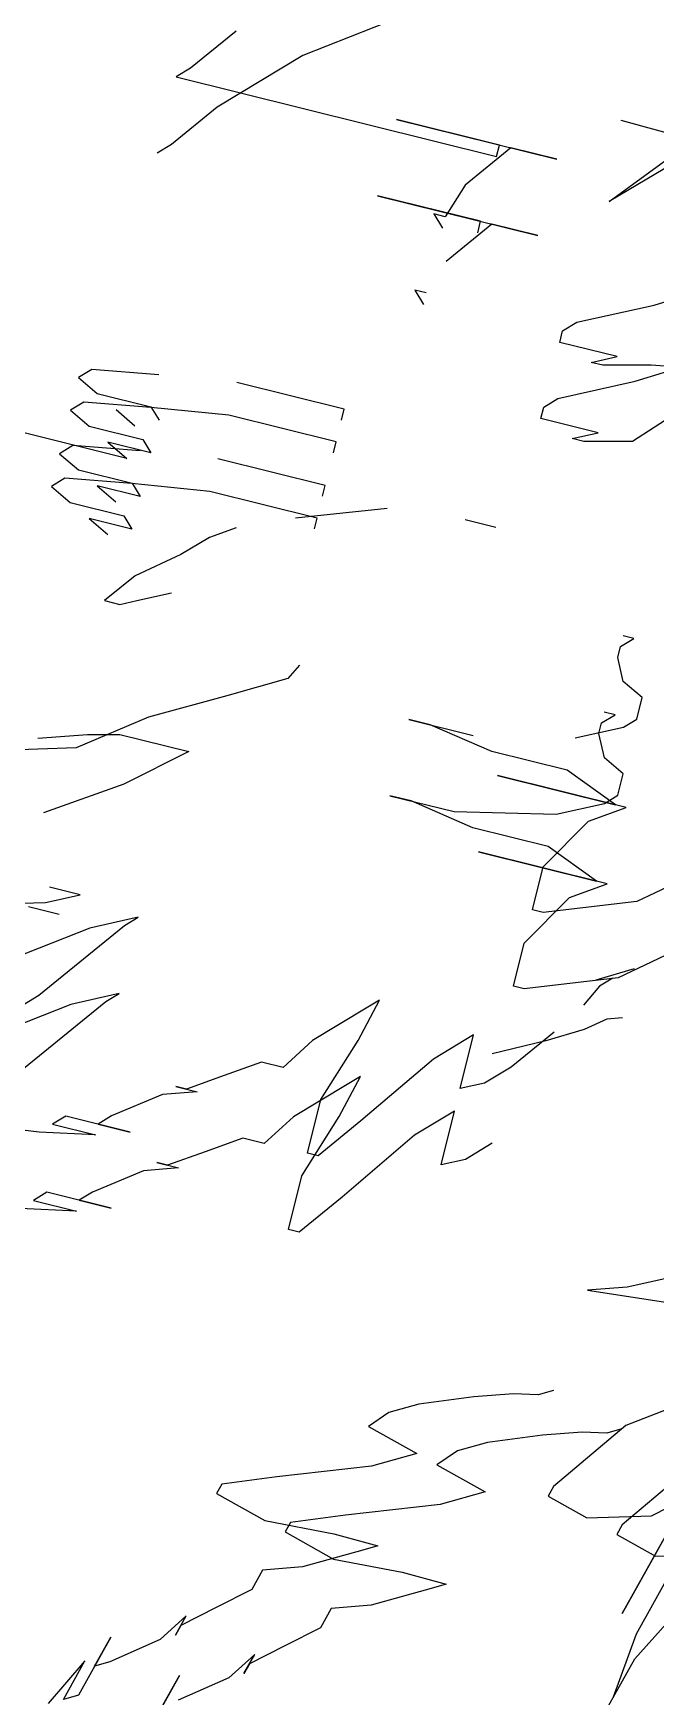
# Model space of a CAD drawing. Header units: millimetres. Extents: x 7703 to 16070, y -6855 to 95.
# Drawn here: x 14849.88 to 14856.2, y -5133.55 to -5116.66 of the extents above; entities that cross this region are included whole.
import ezdxf

# ---------------------------------------------------------------- set-up
doc = ezdxf.new("R2010")
doc.units = ezdxf.units.MM
doc.layers.add('AĞAÇLAR', color=7, linetype='Continuous')
doc.layers.add('kapı', color=6, linetype='Continuous', lineweight=9)

# ---------------------------------------------------------------- blocks, each defined once
blk = doc.blocks.new('A$C06865A3D')
at = {"color": 84}
for p, q in [((1.09209, 1.51755), (1.05688, 1.49756)), ((1.09531, 1.51221), (1.08272, 1.46273)), ((1.08272, 1.46273), (1.08997, 1.50899)), ((0.935, 1.45213), (0.9137, 1.40289)), ((1.15968, 1.40527), (1.17674, 1.43738)), ((0.99396, 1.37836), (1.06874, 1.42337)), ((1.06874, 1.42337), (1.04738, 1.41051)), ((1.04738, 1.41051), (1.04423, 1.37947)), ((1.18686, 1.40839), (1.18112, 1.38174)), ((0.9137, 1.40289), (0.90097, 1.35151)), ((1.04204, 1.40729), (0.99396, 1.37836)), ((1.04525, 1.40195), (1.04204, 1.40729)), ((1.13729, 1.36993), (1.15968, 1.40527)), ((1.18112, 1.38174), (1.16297, 1.36354)), ((1.13517, 1.36137), (1.13729, 1.36993)), ((1.1651, 1.3721), (1.13839, 1.35602)), ((1.15763, 1.36032), (1.1651, 1.3721)), ((1.04854, 1.36022), (1.0432, 1.357)), ((1.0432, 1.357), (1.05176, 1.35487)), ((1.13839, 1.35602), (1.13517, 1.36137)), ((1.16297, 1.36354), (1.15763, 1.36032)), ((0.90097, 1.35151), (0.89782, 1.32048)), ((0.89782, 1.32048), (0.8957, 1.31192)), ((1.27691, 1.27301), (1.2719, 1.26999)), ((1.27492, 1.26497), (1.27691, 1.27301)), ((1.27793, 1.25996), (1.27492, 1.26497)), ((1.28898, 1.25294), (1.27793, 1.25996)), ((1.30202, 1.25396), (1.28898, 1.25294)), ((1.30806, 1.24393), (1.30202, 1.25396)), ((1.40435, 1.25406), (1.37641, 1.17574)), ((1.30607, 1.2359), (1.30806, 1.24393)), ((1.09197, 1.23515), (1.04187, 1.20499)), ((1.09499, 1.23013), (1.09197, 1.23515)), ((1.29207, 1.2138), (1.30607, 1.2359)), ((1.25301, 1.17663), (1.29207, 1.2138)), ((1.33722, 1.20682), (1.2771, 1.17063)), ((1.32823, 1.18774), (1.33722, 1.20682)), ((1.04187, 1.20499), (1.00982, 1.17886)), ((1.30112, 1.19876), (1.26605, 1.17765)), ((1.2771, 1.17063), (1.33221, 1.2038)), ((1.33221, 1.2038), (1.30112, 1.19876)), ((1.3283, 1.15362), (1.32823, 1.18774)), ((1.00982, 1.17886), (0.98278, 1.15575)), ((1.22295, 1.15853), (1.25301, 1.17663)), ((1.26605, 1.17765), (1.23297, 1.16457)), ((1.37641, 1.17574), (1.34538, 1.13657)), ((0.99383, 1.14873), (1.01888, 1.16381)), ((1.02691, 1.16181), (1.00687, 1.14975)), ((1.01888, 1.16381), (1.02691, 1.16181)), ((1.23297, 1.16457), (1.22295, 1.15853)), ((1.39297, 1.1624), (1.38771, 1.15601)), ((0.98278, 1.15575), (0.98079, 1.14772)), ((1.34037, 1.13356), (1.3283, 1.15362)), ((1.38771, 1.15601), (1.38301, 1.14379)), ((0.98079, 1.14772), (0.99383, 1.14873)), ((1.00687, 1.14975), (1.01991, 1.15077)), ((1.34538, 1.13657), (1.34037, 1.13356)), ((1.38301, 1.14379), (1.37305, 1.12519)), ((1.37305, 1.12519), (1.35783, 1.1002)), ((1.53349, 1.12283), (1.49551, 1.06349)), ((1.58001, 1.08736), (1.5468, 1.01113)), ((1.48179, 1.04746), (1.52209, 1.07707)), ((1.36516, 1.06478), (1.35919, 1.04069)), ((1.38026, 1.03971), (1.36516, 1.06478)), ((1.39124, 1.06681), (1.38726, 1.05075)), ((1.49551, 1.06349), (1.48179, 1.04746)), ((1.38726, 1.05075), (1.38026, 1.03971)), ((1.31705, 1.04266), (1.31506, 1.03462)), ((1.32412, 1.01958), (1.31705, 1.04266)), ((1.35919, 1.04069), (1.35527, 0.9905)), ((1.31506, 1.03462), (1.3071, 1.0025)), ((1.33221, 0.98345), (1.32412, 1.01958)), ((1.5468, 1.01113), (1.54262, 0.96134)), ((1.59014, 0.98692), (1.59664, 1.00698)), ((1.59664, 1.00698), (1.61571, 0.93945)), ((1.3071, 1.0025), (1.30613, 0.98142)), ((1.50665, 0.99716), (1.50261, 0.98994)), ((1.61571, 0.93945), (1.59823, 1.00135)), ((1.35527, 0.9905), (1.35232, 0.96139)), ((1.50261, 0.98994), (1.49293, 0.98113)), ((1.56674, 0.96208), (1.59014, 0.98692)), ((1.19578, 0.98332), (1.18178, 0.96123)), ((1.19379, 0.97529), (1.19578, 0.98332)), ((1.30613, 0.98142), (1.29611, 0.97539)), ((1.34731, 0.95838), (1.33221, 0.98345)), ((1.49293, 0.98113), (1.47921, 0.9651)), ((1.63738, 0.92734), (1.63434, 0.98117)), ((1.18788, 0.91707), (1.19379, 0.97529)), ((1.29611, 0.97539), (1.28712, 0.95631)), ((1.61744, 0.9764), (1.62857, 0.93701)), ((1.18178, 0.96123), (1.1618, 0.91504)), ((1.35232, 0.96139), (1.34731, 0.95838)), ((1.47921, 0.9651), (1.46144, 0.94185)), ((1.54262, 0.96134), (1.54421, 0.95571)), ((1.54421, 0.95571), (1.56674, 0.96208)), ((1.28712, 0.95631), (1.27813, 0.93723)), ((1.46144, 0.94185), (1.45335, 0.92741)), ((1.28314, 0.94025), (1.27113, 0.92618)), ((1.27312, 0.93422), (1.28314, 0.94025)), ((1.27813, 0.93723), (1.27312, 0.93422)), ((1.62857, 0.93701), (1.64374, 0.90483)), ((1.27113, 0.92618), (1.26014, 0.89908)), ((1.45335, 0.92741), (1.4509, 0.91457)), ((1.64692, 0.89358), (1.63738, 0.92734)), ((1.4509, 0.91457), (1.47907, 0.92253)), ((1.47907, 0.92253), (1.46694, 0.90087)), ((1.27318, 0.90009), (1.24312, 0.882)), ((1.25815, 0.89104), (1.27318, 0.90009)), ((1.26014, 0.89908), (1.25815, 0.89104)), ((1.46694, 0.90087), (1.43545, 0.86159)), ((1.26117, 0.88603), (1.23914, 0.86593)), ((1.24113, 0.87397), (1.26117, 0.88603)), ((1.24312, 0.882), (1.24113, 0.87397)), ((1.47806, 0.86148), (1.49901, 0.87347)), ((1.49901, 0.87347), (1.49497, 0.86625)), ((1.49497, 0.86625), (1.47879, 0.83737)), ((1.43545, 0.86159), (1.41769, 0.83834)), ((1.44744, 0.84067), (1.47806, 0.86148)), ((1.41769, 0.83834), (1.41928, 0.83271)), ((1.41928, 0.83271), (1.44744, 0.84067)), ((1.47879, 0.83737), (1.46507, 0.82134)), ((1.46507, 0.82134), (1.46825, 0.81009)), ((1.46825, 0.81009), (1.46175, 0.79002)), ((1.46175, 0.79002), (1.45525, 0.76996)), ((1.45366, 0.77559), (1.4528, 0.75711)), ((1.45684, 0.76433), (1.45366, 0.77559)), ((1.45525, 0.76996), (1.45684, 0.76433)), ((1.4528, 0.75711), (1.44226, 0.72983)), ((1.43344, 0.73949), (1.44298, 0.70573)), ((1.43821, 0.72261), (1.43344, 0.73949)), ((1.44226, 0.72983), (1.43821, 0.72261)), ((1.43258, 0.72102), (1.43489, 0.69129)), ((1.43894, 0.69851), (1.43258, 0.72102)), ((1.44298, 0.70573), (1.43894, 0.69851))]:
    blk.add_line(p, q, dxfattribs=at)
at = {"color": 87}
for p, q in [((1.13826, 1.44086), (1.15531, 1.47298)), ((0.97254, 1.41395), (1.04732, 1.45897)), ((1.04732, 1.45897), (1.02595, 1.44611)), ((1.02595, 1.44611), (1.0228, 1.41507)), ((0.87427, 1.34752), (1.02383, 1.43754)), ((1.02061, 1.44289), (0.97254, 1.41395)), ((1.02383, 1.43754), (1.02061, 1.44289)), ((1.11586, 1.40553), (1.13826, 1.44086)), ((1.18852, 1.44198), (1.15969, 1.41734)), ((1.15969, 1.41734), (1.14154, 1.39913)), ((1.0228, 1.41507), (1.02711, 1.39581)), ((1.11374, 1.39697), (1.11586, 1.40553)), ((1.14367, 1.4077), (1.11696, 1.39162)), ((1.1362, 1.39592), (1.14367, 1.4077)), ((1.14154, 1.39913), (1.1362, 1.39592)), ((1.02711, 1.39581), (1.02177, 1.3926)), ((1.02177, 1.3926), (1.03033, 1.39047)), ((1.11696, 1.39162), (1.11374, 1.39697)), ((0.87954, 1.38711), (0.87639, 1.35608)), ((0.87639, 1.35608), (0.87427, 1.34752)), ((1.25548, 1.3086), (1.25047, 1.30559)), ((1.25349, 1.30057), (1.25548, 1.3086)), ((1.25651, 1.29556), (1.25349, 1.30057)), ((1.26755, 1.28854), (1.25651, 1.29556)), ((1.06136, 1.286), (1.01126, 1.25584)), ((1.06438, 1.28098), (1.06136, 1.286)), ((1.28059, 1.28956), (1.26755, 1.28854)), ((1.28663, 1.27953), (1.28059, 1.28956)), ((1.38292, 1.28966), (1.35498, 1.21134)), ((1.28464, 1.27149), (1.28663, 1.27953)), ((1.07055, 1.27074), (1.02045, 1.24058)), ((1.07357, 1.26573), (1.07055, 1.27074)), ((1.27064, 1.2494), (1.28464, 1.27149)), ((1.31579, 1.24242), (1.25567, 1.20623)), ((1.3068, 1.22334), (1.31579, 1.24242)), ((1.02045, 1.24058), (0.98839, 1.21446)), ((1.2797, 1.23435), (1.24462, 1.21324)), ((1.25567, 1.20623), (1.31078, 1.2394)), ((1.31078, 1.2394), (1.2797, 1.23435)), ((0.97921, 1.22971), (0.95217, 1.2066)), ((1.30687, 1.18921), (1.3068, 1.22334)), ((0.98839, 1.21446), (0.96135, 1.19135)), ((0.96322, 1.19959), (0.98827, 1.21467)), ((0.98827, 1.21467), (0.9963, 1.21267)), ((0.95217, 1.2066), (0.95018, 1.19857)), ((1.20152, 1.19413), (1.23159, 1.21223)), ((1.24462, 1.21324), (1.21154, 1.20016)), ((1.35498, 1.21134), (1.32395, 1.17217)), ((0.95018, 1.19857), (0.96322, 1.19959)), ((0.9724, 1.18433), (0.99745, 1.19941)), ((0.97626, 1.2006), (0.9893, 1.20162)), ((1.00548, 1.19741), (0.98544, 1.18535)), ((0.99745, 1.19941), (1.00548, 1.19741)), ((1.21154, 1.20016), (1.20152, 1.19413)), ((0.96135, 1.19135), (0.95936, 1.18332)), ((1.31894, 1.16915), (1.30687, 1.18921)), ((0.99848, 1.18636), (0.93335, 1.14716)), ((0.95936, 1.18332), (0.9724, 1.18433)), ((0.98544, 1.18535), (0.99848, 1.18636)), ((1.37903, 1.18515), (1.36907, 1.16655)), ((1.32395, 1.17217), (1.31894, 1.16915)), ((1.37469, 1.17368), (1.3727, 1.16565)), ((1.3727, 1.16565), (1.37373, 1.1526)), ((1.37277, 1.13152), (1.36981, 1.10241)), ((1.34373, 1.10038), (1.33776, 1.07629)), ((1.35883, 1.0753), (1.34373, 1.10038)), ((1.36981, 1.10241), (1.36583, 1.08635)), ((1.36583, 1.08635), (1.35883, 1.0753)), ((1.29562, 1.07825), (1.29363, 1.07022)), ((1.30269, 1.05518), (1.29562, 1.07825)), ((1.33776, 1.07629), (1.33384, 1.0261)), ((1.29363, 1.07022), (1.28567, 1.0381)), ((1.31078, 1.01905), (1.30269, 1.05518)), ((1.28567, 1.0381), (1.28471, 1.01702)), ((1.33384, 1.0261), (1.33089, 0.99699)), ((1.58678, 1.02243), (1.5826, 0.97263)), ((1.17435, 1.01892), (1.16035, 0.99683)), ((1.17236, 1.01089), (1.17435, 1.01892)), ((1.28471, 1.01702), (1.27468, 1.01099)), ((1.32588, 0.99397), (1.31078, 1.01905)), ((1.16645, 0.95267), (1.17236, 1.01089)), ((1.27468, 1.01099), (1.26569, 0.99191)), ((1.54663, 1.00846), (1.54259, 1.00124)), ((1.16035, 0.99683), (1.14037, 0.95064)), ((1.33089, 0.99699), (1.32588, 0.99397)), ((1.54259, 1.00124), (1.53291, 0.99243)), ((1.60672, 0.97337), (1.63012, 0.99821)), ((1.26569, 0.99191), (1.2567, 0.97283)), ((1.53291, 0.99243), (1.51919, 0.9764)), ((1.26171, 0.97585), (1.2497, 0.96178)), ((1.25169, 0.96981), (1.26171, 0.97585)), ((1.2567, 0.97283), (1.25169, 0.96981)), ((1.51919, 0.9764), (1.50143, 0.95315)), ((1.5826, 0.97263), (1.58419, 0.96701)), ((1.58419, 0.96701), (1.60672, 0.97337)), ((1.2497, 0.96178), (1.23872, 0.93467)), ((1.14654, 0.87236), (1.16645, 0.95267)), ((1.50143, 0.95315), (1.49334, 0.93871)), ((1.25176, 0.93569), (1.22169, 0.91759)), ((1.23672, 0.92664), (1.25176, 0.93569)), ((1.23872, 0.93467), (1.23672, 0.92664)), ((1.49334, 0.93871), (1.49088, 0.92586)), ((1.49088, 0.92586), (1.51905, 0.93382)), ((1.51905, 0.93382), (1.50692, 0.91216)), ((1.23974, 0.92163), (1.21771, 0.90153)), ((1.2197, 0.90956), (1.23974, 0.92163)), ((1.22169, 0.91759), (1.2197, 0.90956)), ((1.50692, 0.91216), (1.47543, 0.87289)), ((1.21771, 0.90153), (1.18065, 0.87239)), ((1.51805, 0.87277), (1.53899, 0.88476)), ((1.53899, 0.88476), (1.53495, 0.87755)), ((1.47543, 0.87289), (1.45767, 0.84964)), ((1.48743, 0.85197), (1.51805, 0.87277)), ((1.53495, 0.87755), (1.51877, 0.84867)), ((1.45767, 0.84964), (1.45926, 0.84401)), ((1.45926, 0.84401), (1.48743, 0.85197)), ((1.51877, 0.84867), (1.50505, 0.83264)), ((1.50505, 0.83264), (1.50823, 0.82138)), ((1.50823, 0.82138), (1.50174, 0.80132)), ((1.50174, 0.80132), (1.49524, 0.78125)), ((1.49365, 0.78688), (1.49278, 0.76841)), ((1.49683, 0.77563), (1.49365, 0.78688)), ((1.49524, 0.78125), (1.49683, 0.77563)), ((1.49278, 0.76841), (1.48224, 0.74112)), ((1.47343, 0.75079), (1.48297, 0.71702)), ((1.4782, 0.7339), (1.47343, 0.75079))]:
    blk.add_line(p, q, dxfattribs=at)
at = {"color": 72}
for p, q in [((1.16226, 1.29856), (1.148, 1.28997)), ((1.11448, 1.26494), (1.08386, 1.22704)), ((1.06534, 1.20131), (1.05894, 1.18773)), ((1.05894, 1.18773), (1.05469, 1.17057)), ((1.05469, 1.17057), (1.04546, 1.14556)), ((1.14037, 1.17351), (1.1411, 1.16422)), ((1.1411, 1.16422), (1.12474, 1.13491)), ((1.05547, 1.13699), (1.06544, 1.15272)), ((1.04546, 1.14556), (1.04336, 1.12484)), ((1.05049, 1.12913), (1.05547, 1.13699)), ((1.04336, 1.12484), (1.05049, 1.12913)), ((1.12474, 1.13491), (1.10339, 1.09774)), ((1.09914, 1.08059), (1.13124, 1.09991)), ((1.13124, 1.09991), (1.11917, 1.06346)), ((1.10339, 1.09774), (1.08776, 1.05914)), ((1.08703, 1.06843), (1.09914, 1.08059)), ((1.06993, 1.04841), (1.08703, 1.06843)), ((1.08776, 1.05914), (1.06709, 1.03698)), ((1.11917, 1.06346), (1.09997, 1.02272)), ((1.14428, 1.00561), (1.13001, 0.99702)), ((1.13431, 0.98988), (1.14428, 1.00561)), ((1.10153, 0.95556), (1.13431, 0.98988)), ((1.12933, 0.98202), (1.14359, 0.9906))]:
    blk.add_line(p, q, dxfattribs=at)
at = {"color": 85}
for p, q in [((1.08279, 1.2504), (1.03269, 1.22024)), ((1.08581, 1.24539), (1.08279, 1.2504)), ((1.00064, 1.19412), (0.9736, 1.17101)), ((0.9736, 1.17101), (0.97161, 1.16297)), ((0.98464, 1.16399), (1.0097, 1.17907)), ((1.01772, 1.17707), (0.99768, 1.16501)), ((1.0097, 1.17907), (1.01772, 1.17707)), ((0.97161, 1.16297), (0.98464, 1.16399)), ((0.99768, 1.16501), (1.01072, 1.16602))]:
    blk.add_line(p, q, dxfattribs=at)
blk = doc.blocks.new('21')
at = {"layer": 'AĞAÇLAR', "xscale": 100.0000000000477, "yscale": 100.0000000000477, "zscale": 100.0000000000477, "rotation": 224.9999999999528}
blk.add_blockref('A$C06865A3D', (6127.911, 8049.886), dxfattribs=at)

msp = doc.modelspace()

# ---------------------------------------------------------------- block references
at = {"layer": 'kapı', "color": 7, "xscale": 0.1920239999773912, "yscale": 0.1920239999773912, "zscale": 0.1920239999773912, "rotation": 90}
msp.add_blockref('21', (16366.931, -6300.232, 469.979), dxfattribs=at)

doc.saveas('drawing.dxf')
